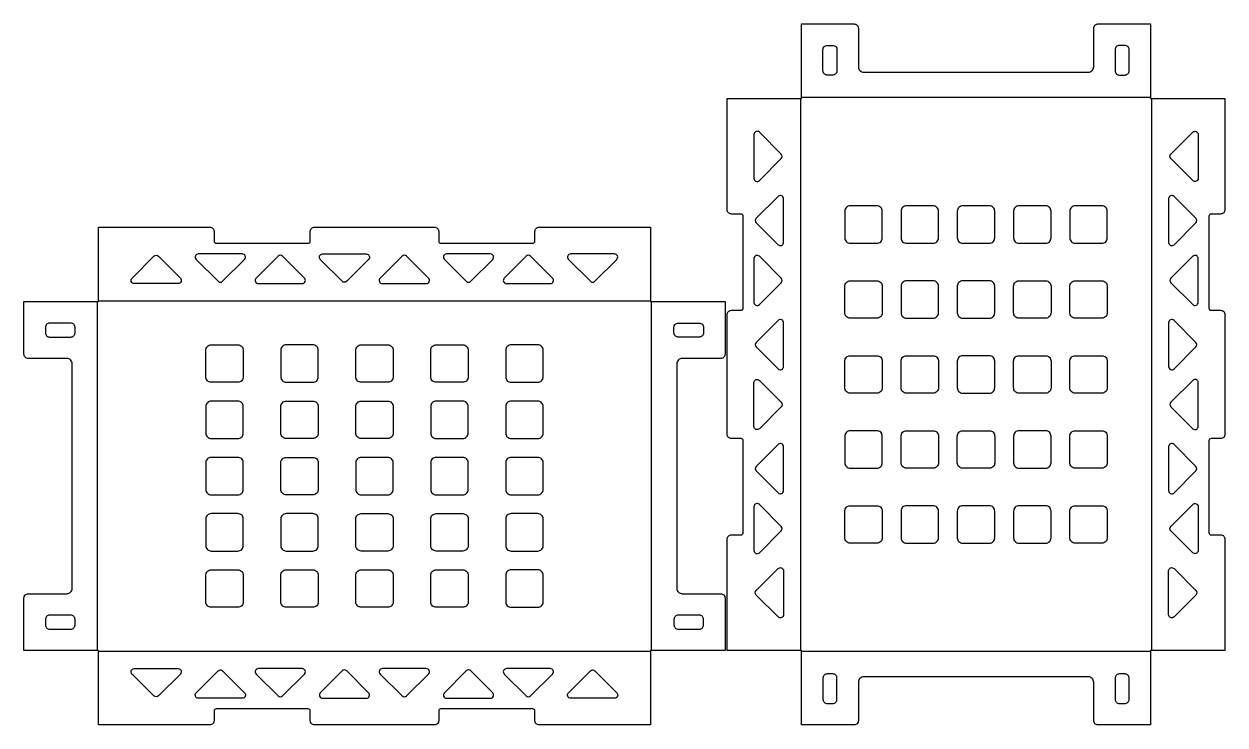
# Model space of a CAD drawing. Extents: x 8052 to 9174, y 13883 to 14538.
import ezdxf

# ---------------------------------------------------------------- set-up
doc = ezdxf.new("R2010")
doc.units = 0

# ---------------------------------------------------------------- blocks, each defined once
blk = doc.blocks.new('Part1879176381', base_point=(-327.7, -232.7))
at = {"layer": '1'}
for points in [[(327.7, 163.1), (327.7, 114, -0.414214), (323.7, 110), (287.7, 110, 0.414214), (282.7, 105), (282.7, -105, 0.414214), (287.7, -110), (323.7, -110, -0.414214), (327.7, -114), (327.7, -163.1), (258.1, -163.1), (258.1, -232.7), (154, -232.7, -0.414214), (150, -228.7), (150, -219.7, 0.414214), (148, -217.7), (62, -217.7, 0.414214), (60, -219.7), (60, -228.7, -0.414214), (56, -232.7), (-56, -232.7, -0.414214), (-60, -228.7), (-60, -219.7, 0.414214), (-62, -217.7), (-148, -217.7, 0.414214), (-150, -219.7), (-150, -228.7, -0.414214), (-154, -232.7), (-258.1, -232.7), (-258.1, -163.1), (-327.7, -163.1), (-327.7, -114, -0.414214), (-323.7, -110), (-287.7, -110, 0.414214), (-282.7, -105), (-282.7, 105, 0.414214), (-287.7, 110), (-323.7, 110, -0.414214), (-327.7, 114), (-327.7, 163.1), (-258.1, 163.1), (-258.1, 232.7), (-154, 232.7, -0.414214), (-150, 228.7), (-150, 219.7, 0.414214), (-148, 217.7), (-62, 217.7, 0.414214), (-60, 219.7), (-60, 228.7, -0.414214), (-56, 232.7), (56, 232.7, -0.414214), (60, 228.7), (60, 219.7, 0.414214), (62, 217.7), (148, 217.7, 0.414214), (150, 219.7), (150, 228.7, -0.414214), (154, 232.7), (258.1, 232.7), (258.1, 163.1)], [(-181.5, 185.1, -0.668179), (-183.6, 180), (-224.6, 180, -0.668179), (-226.7, 185.1), (-206.2, 205.6, -0.414214), (-202, 205.6)], [(-121.5, 202.6, 0.668179), (-123.6, 207.7), (-164.6, 207.7, 0.668179), (-166.7, 202.6), (-146.2, 182.1, 0.414214), (-142, 182.1)], [(-65.5, 185.1), (-86, 205.6, 0.414214), (-90.2, 205.6), (-110.7, 185.1, 0.668179), (-108.6, 180), (-67.6, 180, 0.668179)], [(-5.5, 202.6), (-26, 182.1, -0.414214), (-30.2, 182.1), (-50.7, 202.6, -0.668179), (-48.6, 207.7), (-7.6, 207.7, -0.668179)], [(50.5, 185.1), (30, 205.6, 0.414214), (25.8, 205.6), (5.3, 185.1, 0.668179), (7.4, 180), (48.4, 180, 0.668179)], [(110.5, 202.6, 0.668179), (108.4, 207.7), (67.4, 207.7, 0.668179), (65.3, 202.6), (85.8, 182.1, 0.414214), (90, 182.1)], [(166.5, 185.1), (146, 205.6, 0.414214), (141.8, 205.6), (121.3, 185.1, 0.668179), (123.4, 180), (164.4, 180, 0.668179)], [(226.5, 202.6, 0.668179), (224.4, 207.7), (183.4, 207.7, 0.668179), (181.3, 202.6), (201.8, 182.1, 0.414214), (206, 182.1)], [(-280, 139.1, 0.414214), (-284, 143.1), (-303.7, 143.1, 0.414214), (-307.7, 139.1), (-307.7, 134, 0.414214), (-303.7, 130), (-284, 130, 0.414214), (-280, 134)], [(307.7, 139.1), (307.7, 134, -0.414214), (303.7, 130), (284, 130, -0.414214), (280, 134), (280, 139.1, -0.414214), (284, 143.1), (303.7, 143.1, -0.414214)], [(-122.7, 117.7), (-122.7, 92.7, -0.414214), (-127.7, 87.7), (-152.7, 87.7, -0.414214), (-157.7, 92.7), (-157.7, 117.7, -0.414214), (-152.7, 122.7), (-127.7, 122.7, -0.414214)], [(-52.6, 117.7, 0.414214), (-57.6, 122.7), (-82.6, 122.7, 0.414214), (-87.6, 117.7), (-87.6, 92.7, 0.414214), (-82.6, 87.7), (-57.6, 87.7, 0.414214), (-52.6, 92.7)], [(17.5, 117.7), (17.5, 92.7, -0.414214), (12.5, 87.7), (-12.5, 87.7, -0.414214), (-17.5, 92.7), (-17.5, 117.7, -0.414214), (-12.5, 122.7), (12.5, 122.7, -0.414214)], [(87.6, 117.7), (87.6, 92.7, -0.414214), (82.6, 87.7), (57.6, 87.7, -0.414214), (52.6, 92.7), (52.6, 117.7, -0.414214), (57.6, 122.7), (82.6, 122.7, -0.414214)], [(157.7, 117.7, 0.414214), (152.7, 122.7), (127.7, 122.7, 0.414214), (122.7, 117.7), (122.7, 92.7, 0.414214), (127.7, 87.7), (152.7, 87.7, 0.414214), (157.7, 92.7)], [(-122.7, 65.1, 0.414214), (-127.7, 70.1), (-152.7, 70.1, 0.414214), (-157.7, 65.1), (-157.7, 40.1, 0.414214), (-152.7, 35.1), (-127.7, 35.1, 0.414214), (-122.7, 40.1)], [(-52.6, 65.1), (-52.6, 40.1, -0.414214), (-57.6, 35.1), (-82.6, 35.1, -0.414214), (-87.6, 40.1), (-87.6, 65.1, -0.414214), (-82.6, 70.1), (-57.6, 70.1, -0.414214)], [(17.5, 65.1), (17.5, 40.1, -0.414214), (12.5, 35.1), (-12.5, 35.1, -0.414214), (-17.5, 40.1), (-17.5, 65.1, -0.414214), (-12.5, 70.1), (12.5, 70.1, -0.414214)], [(87.6, 65.1, 0.414214), (82.6, 70.1), (57.6, 70.1, 0.414214), (52.6, 65.1), (52.6, 40.1, 0.414214), (57.6, 35.1), (82.6, 35.1, 0.414214), (87.6, 40.1)], [(157.7, 65.1, 0.414214), (152.7, 70.1), (127.7, 70.1, 0.414214), (122.7, 65.1), (122.7, 40.1, 0.414214), (127.7, 35.1), (152.7, 35.1, 0.414214), (157.7, 40.1)], [(-122.7, 12.5, 0.414214), (-127.7, 17.5), (-152.7, 17.5, 0.414214), (-157.7, 12.5), (-157.7, -12.5, 0.414214), (-152.7, -17.5), (-127.7, -17.5, 0.414214), (-122.7, -12.5)], [(-52.6, 12.5), (-52.6, -12.5, -0.414214), (-57.6, -17.5), (-82.6, -17.5, -0.414214), (-87.6, -12.5), (-87.6, 12.5, -0.414214), (-82.6, 17.5), (-57.6, 17.5, -0.414214)], [(17.5, 12.5, 0.414214), (12.5, 17.5), (-12.5, 17.5, 0.414214), (-17.5, 12.5), (-17.5, -12.5, 0.414214), (-12.5, -17.5), (12.5, -17.5, 0.414214), (17.5, -12.5)], [(87.6, 12.5, 0.414214), (82.6, 17.5), (57.6, 17.5, 0.414214), (52.6, 12.5), (52.6, -12.5, 0.414214), (57.6, -17.5), (82.6, -17.5, 0.414214), (87.6, -12.5)], [(157.7, 12.5, 0.414214), (152.7, 17.5), (127.7, 17.5, 0.414214), (122.7, 12.5), (122.7, -12.5, 0.414214), (127.7, -17.5), (152.7, -17.5, 0.414214), (157.7, -12.5)], [(-122.7, -40.1, 0.414214), (-127.7, -35.1), (-152.7, -35.1, 0.414214), (-157.7, -40.1), (-157.7, -65.1, 0.414214), (-152.7, -70.1), (-127.7, -70.1, 0.414214), (-122.7, -65.1)], [(-52.6, -40.1, 0.414214), (-57.6, -35.1), (-82.6, -35.1, 0.414214), (-87.6, -40.1), (-87.6, -65.1, 0.414214), (-82.6, -70.1), (-57.6, -70.1, 0.414214), (-52.6, -65.1)], [(17.5, -40.1), (17.5, -65.1, -0.414214), (12.5, -70.1), (-12.5, -70.1, -0.414214), (-17.5, -65.1), (-17.5, -40.1, -0.414214), (-12.5, -35.1), (12.5, -35.1, -0.414214)], [(87.6, -40.1), (87.6, -65.1, -0.414214), (82.6, -70.1), (57.6, -70.1, -0.414214), (52.6, -65.1), (52.6, -40.1, -0.414214), (57.6, -35.1), (82.6, -35.1, -0.414214)], [(157.7, -40.1, 0.414214), (152.7, -35.1), (127.7, -35.1, 0.414214), (122.7, -40.1), (122.7, -65.1, 0.414214), (127.7, -70.1), (152.7, -70.1, 0.414214), (157.7, -65.1)], [(-122.7, -92.7), (-122.7, -117.7, -0.414214), (-127.7, -122.7), (-152.7, -122.7, -0.414214), (-157.7, -117.7), (-157.7, -92.7, -0.414214), (-152.7, -87.7), (-127.7, -87.7, -0.414214)], [(-52.6, -92.7), (-52.6, -117.7, -0.414214), (-57.6, -122.7), (-82.6, -122.7, -0.414214), (-87.6, -117.7), (-87.6, -92.7, -0.414214), (-82.6, -87.7), (-57.6, -87.7, -0.414214)], [(17.5, -92.7), (17.5, -117.7, -0.414214), (12.5, -122.7), (-12.5, -122.7, -0.414214), (-17.5, -117.7), (-17.5, -92.7, -0.414214), (-12.5, -87.7), (12.5, -87.7, -0.414214)], [(87.6, -92.7), (87.6, -117.7, -0.414214), (82.6, -122.7), (57.6, -122.7, -0.414214), (52.6, -117.7), (52.6, -92.7, -0.414214), (57.6, -87.7), (82.6, -87.7, -0.414214)], [(157.7, -92.7, 0.414214), (152.7, -87.7), (127.7, -87.7, 0.414214), (122.7, -92.7), (122.7, -117.7, 0.414214), (127.7, -122.7), (152.7, -122.7, 0.414214), (157.7, -117.7)], [(-280, -134, 0.414214), (-284, -130), (-303.7, -130, 0.414214), (-307.7, -134), (-307.7, -139.1, 0.414214), (-303.7, -143.1), (-284, -143.1, 0.414214), (-280, -139.1)], [(307.7, -134, 0.414214), (303.7, -130), (284, -130, 0.414214), (280, -134), (280, -139.1, 0.414214), (284, -143.1), (303.7, -143.1, 0.414214), (307.7, -139.1)], [(-181.5, -185.1), (-202, -205.6, -0.414214), (-206.2, -205.6), (-226.7, -185.1, -0.668179), (-224.6, -180), (-183.6, -180, -0.668179)], [(-121.5, -202.6, -0.668179), (-123.6, -207.7), (-164.6, -207.7, -0.668179), (-166.7, -202.6), (-146.2, -182.1, -0.414214), (-142, -182.1)], [(-65.5, -185.1, 0.668179), (-67.6, -180), (-108.6, -180, 0.668179), (-110.7, -185.1), (-90.2, -205.6, 0.414214), (-86, -205.6)], [(-5.5, -202.6), (-26, -182.1, 0.414214), (-30.2, -182.1), (-50.7, -202.6, 0.668179), (-48.6, -207.7), (-7.6, -207.7, 0.668179)], [(50.5, -185.1, 0.668179), (48.4, -180), (7.4, -180, 0.668179), (5.3, -185.1), (25.8, -205.6, 0.414214), (30, -205.6)], [(110.5, -202.6), (90, -182.1, 0.414214), (85.8, -182.1), (65.3, -202.6, 0.668179), (67.4, -207.7), (108.4, -207.7, 0.668179)], [(166.5, -185.1, 0.668179), (164.4, -180), (123.4, -180, 0.668179), (121.3, -185.1), (141.8, -205.6, 0.414214), (146, -205.6)], [(226.5, -202.6, -0.668179), (224.4, -207.7), (183.4, -207.7, -0.668179), (181.3, -202.6), (201.8, -182.1, -0.414214), (206, -182.1)]]:
    blk.add_lwpolyline(points, format="xyb", close=True, dxfattribs=at)
at = {"layer": '2'}
for p, q in [((-258.9, -163.1), (-258.9, 163.1)), ((-258.1, 163.9), (258.1, 163.9)), ((258.9, -163.1), (258.9, 163.1)), ((258.1, -163.9), (-258.1, -163.9))]:
    blk.add_line(p, q, dxfattribs=at)
blk = doc.blocks.new('Part1278214584', base_point=(-327.7, -232.7))
at = {"layer": '1'}
for points in [[(327.7, 163.1), (327.7, 114, -0.414214), (323.7, 110), (287.7, 110, 0.414214), (282.7, 105), (282.7, -105, 0.414214), (287.7, -110), (323.7, -110, -0.414214), (327.7, -114), (327.7, -163.1), (258.1, -163.1), (258.1, -232.7), (154, -232.7, -0.414214), (150, -228.7), (150, -219.7, 0.414214), (148, -217.7), (62, -217.7, 0.414214), (60, -219.7), (60, -228.7, -0.414214), (56, -232.7), (-56, -232.7, -0.414214), (-60, -228.7), (-60, -219.7, 0.414214), (-62, -217.7), (-148, -217.7, 0.414214), (-150, -219.7), (-150, -228.7, -0.414214), (-154, -232.7), (-258.1, -232.7), (-258.1, -163.1), (-327.7, -163.1), (-327.7, -114, -0.414214), (-323.7, -110), (-287.7, -110, 0.414214), (-282.7, -105), (-282.7, 105, 0.414214), (-287.7, 110), (-323.7, 110, -0.414214), (-327.7, 114), (-327.7, 163.1), (-258.1, 163.1), (-258.1, 232.7), (-154, 232.7, -0.414214), (-150, 228.7), (-150, 219.7, 0.414214), (-148, 217.7), (-62, 217.7, 0.414214), (-60, 219.7), (-60, 228.7, -0.414214), (-56, 232.7), (56, 232.7, -0.414214), (60, 228.7), (60, 219.7, 0.414214), (62, 217.7), (148, 217.7, 0.414214), (150, 219.7), (150, 228.7, -0.414214), (154, 232.7), (258.1, 232.7), (258.1, 163.1)], [(-181.5, 185.1, -0.668179), (-183.6, 180), (-224.6, 180, -0.668179), (-226.7, 185.1), (-206.2, 205.6, -0.414214), (-202, 205.6)], [(-121.5, 202.6, 0.668179), (-123.6, 207.7), (-164.6, 207.7, 0.668179), (-166.7, 202.6), (-146.2, 182.1, 0.414214), (-142, 182.1)], [(-65.5, 185.1), (-86, 205.6, 0.414214), (-90.2, 205.6), (-110.7, 185.1, 0.668179), (-108.6, 180), (-67.6, 180, 0.668179)], [(-5.5, 202.6), (-26, 182.1, -0.414214), (-30.2, 182.1), (-50.7, 202.6, -0.668179), (-48.6, 207.7), (-7.6, 207.7, -0.668179)], [(50.5, 185.1), (30, 205.6, 0.414214), (25.8, 205.6), (5.3, 185.1, 0.668179), (7.4, 180), (48.4, 180, 0.668179)], [(110.5, 202.6, 0.668179), (108.4, 207.7), (67.4, 207.7, 0.668179), (65.3, 202.6), (85.8, 182.1, 0.414214), (90, 182.1)], [(166.5, 185.1), (146, 205.6, 0.414214), (141.8, 205.6), (121.3, 185.1, 0.668179), (123.4, 180), (164.4, 180, 0.668179)], [(226.5, 202.6, 0.668179), (224.4, 207.7), (183.4, 207.7, 0.668179), (181.3, 202.6), (201.8, 182.1, 0.414214), (206, 182.1)], [(-280, 139.1, 0.414214), (-284, 143.1), (-303.7, 143.1, 0.414214), (-307.7, 139.1), (-307.7, 134, 0.414214), (-303.7, 130), (-284, 130, 0.414214), (-280, 134)], [(307.7, 139.1), (307.7, 134, -0.414214), (303.7, 130), (284, 130, -0.414214), (280, 134), (280, 139.1, -0.414214), (284, 143.1), (303.7, 143.1, -0.414214)], [(-122.7, 117.7), (-122.7, 92.7, -0.414214), (-127.7, 87.7), (-152.7, 87.7, -0.414214), (-157.7, 92.7), (-157.7, 117.7, -0.414214), (-152.7, 122.7), (-127.7, 122.7, -0.414214)], [(-52.6, 117.7, 0.414214), (-57.6, 122.7), (-82.6, 122.7, 0.414214), (-87.6, 117.7), (-87.6, 92.7, 0.414214), (-82.6, 87.7), (-57.6, 87.7, 0.414214), (-52.6, 92.7)], [(17.5, 117.7), (17.5, 92.7, -0.414214), (12.5, 87.7), (-12.5, 87.7, -0.414214), (-17.5, 92.7), (-17.5, 117.7, -0.414214), (-12.5, 122.7), (12.5, 122.7, -0.414214)], [(87.6, 117.7), (87.6, 92.7, -0.414214), (82.6, 87.7), (57.6, 87.7, -0.414214), (52.6, 92.7), (52.6, 117.7, -0.414214), (57.6, 122.7), (82.6, 122.7, -0.414214)], [(157.7, 117.7, 0.414214), (152.7, 122.7), (127.7, 122.7, 0.414214), (122.7, 117.7), (122.7, 92.7, 0.414214), (127.7, 87.7), (152.7, 87.7, 0.414214), (157.7, 92.7)], [(-122.7, 65.1, 0.414214), (-127.7, 70.1), (-152.7, 70.1, 0.414214), (-157.7, 65.1), (-157.7, 40.1, 0.414214), (-152.7, 35.1), (-127.7, 35.1, 0.414214), (-122.7, 40.1)], [(-52.6, 65.1), (-52.6, 40.1, -0.414214), (-57.6, 35.1), (-82.6, 35.1, -0.414214), (-87.6, 40.1), (-87.6, 65.1, -0.414214), (-82.6, 70.1), (-57.6, 70.1, -0.414214)], [(17.5, 65.1), (17.5, 40.1, -0.414214), (12.5, 35.1), (-12.5, 35.1, -0.414214), (-17.5, 40.1), (-17.5, 65.1, -0.414214), (-12.5, 70.1), (12.5, 70.1, -0.414214)], [(87.6, 65.1, 0.414214), (82.6, 70.1), (57.6, 70.1, 0.414214), (52.6, 65.1), (52.6, 40.1, 0.414214), (57.6, 35.1), (82.6, 35.1, 0.414214), (87.6, 40.1)], [(157.7, 65.1, 0.414214), (152.7, 70.1), (127.7, 70.1, 0.414214), (122.7, 65.1), (122.7, 40.1, 0.414214), (127.7, 35.1), (152.7, 35.1, 0.414214), (157.7, 40.1)], [(-122.7, 12.5, 0.414214), (-127.7, 17.5), (-152.7, 17.5, 0.414214), (-157.7, 12.5), (-157.7, -12.5, 0.414214), (-152.7, -17.5), (-127.7, -17.5, 0.414214), (-122.7, -12.5)], [(-52.6, 12.5), (-52.6, -12.5, -0.414214), (-57.6, -17.5), (-82.6, -17.5, -0.414214), (-87.6, -12.5), (-87.6, 12.5, -0.414214), (-82.6, 17.5), (-57.6, 17.5, -0.414214)], [(17.5, 12.5, 0.414214), (12.5, 17.5), (-12.5, 17.5, 0.414214), (-17.5, 12.5), (-17.5, -12.5, 0.414214), (-12.5, -17.5), (12.5, -17.5, 0.414214), (17.5, -12.5)], [(87.6, 12.5, 0.414214), (82.6, 17.5), (57.6, 17.5, 0.414214), (52.6, 12.5), (52.6, -12.5, 0.414214), (57.6, -17.5), (82.6, -17.5, 0.414214), (87.6, -12.5)], [(157.7, 12.5, 0.414214), (152.7, 17.5), (127.7, 17.5, 0.414214), (122.7, 12.5), (122.7, -12.5, 0.414214), (127.7, -17.5), (152.7, -17.5, 0.414214), (157.7, -12.5)], [(-122.7, -40.1, 0.414214), (-127.7, -35.1), (-152.7, -35.1, 0.414214), (-157.7, -40.1), (-157.7, -65.1, 0.414214), (-152.7, -70.1), (-127.7, -70.1, 0.414214), (-122.7, -65.1)], [(-52.6, -40.1, 0.414214), (-57.6, -35.1), (-82.6, -35.1, 0.414214), (-87.6, -40.1), (-87.6, -65.1, 0.414214), (-82.6, -70.1), (-57.6, -70.1, 0.414214), (-52.6, -65.1)], [(17.5, -40.1), (17.5, -65.1, -0.414214), (12.5, -70.1), (-12.5, -70.1, -0.414214), (-17.5, -65.1), (-17.5, -40.1, -0.414214), (-12.5, -35.1), (12.5, -35.1, -0.414214)], [(87.6, -40.1), (87.6, -65.1, -0.414214), (82.6, -70.1), (57.6, -70.1, -0.414214), (52.6, -65.1), (52.6, -40.1, -0.414214), (57.6, -35.1), (82.6, -35.1, -0.414214)], [(157.7, -40.1, 0.414214), (152.7, -35.1), (127.7, -35.1, 0.414214), (122.7, -40.1), (122.7, -65.1, 0.414214), (127.7, -70.1), (152.7, -70.1, 0.414214), (157.7, -65.1)], [(-122.7, -92.7), (-122.7, -117.7, -0.414214), (-127.7, -122.7), (-152.7, -122.7, -0.414214), (-157.7, -117.7), (-157.7, -92.7, -0.414214), (-152.7, -87.7), (-127.7, -87.7, -0.414214)], [(-52.6, -92.7), (-52.6, -117.7, -0.414214), (-57.6, -122.7), (-82.6, -122.7, -0.414214), (-87.6, -117.7), (-87.6, -92.7, -0.414214), (-82.6, -87.7), (-57.6, -87.7, -0.414214)], [(17.5, -92.7), (17.5, -117.7, -0.414214), (12.5, -122.7), (-12.5, -122.7, -0.414214), (-17.5, -117.7), (-17.5, -92.7, -0.414214), (-12.5, -87.7), (12.5, -87.7, -0.414214)], [(87.6, -92.7), (87.6, -117.7, -0.414214), (82.6, -122.7), (57.6, -122.7, -0.414214), (52.6, -117.7), (52.6, -92.7, -0.414214), (57.6, -87.7), (82.6, -87.7, -0.414214)], [(157.7, -92.7, 0.414214), (152.7, -87.7), (127.7, -87.7, 0.414214), (122.7, -92.7), (122.7, -117.7, 0.414214), (127.7, -122.7), (152.7, -122.7, 0.414214), (157.7, -117.7)], [(-280, -134, 0.414214), (-284, -130), (-303.7, -130, 0.414214), (-307.7, -134), (-307.7, -139.1, 0.414214), (-303.7, -143.1), (-284, -143.1, 0.414214), (-280, -139.1)], [(307.7, -134, 0.414214), (303.7, -130), (284, -130, 0.414214), (280, -134), (280, -139.1, 0.414214), (284, -143.1), (303.7, -143.1, 0.414214), (307.7, -139.1)], [(-181.5, -185.1), (-202, -205.6, -0.414214), (-206.2, -205.6), (-226.7, -185.1, -0.668179), (-224.6, -180), (-183.6, -180, -0.668179)], [(-121.5, -202.6, -0.668179), (-123.6, -207.7), (-164.6, -207.7, -0.668179), (-166.7, -202.6), (-146.2, -182.1, -0.414214), (-142, -182.1)], [(-65.5, -185.1, 0.668179), (-67.6, -180), (-108.6, -180, 0.668179), (-110.7, -185.1), (-90.2, -205.6, 0.414214), (-86, -205.6)], [(-5.5, -202.6), (-26, -182.1, 0.414214), (-30.2, -182.1), (-50.7, -202.6, 0.668179), (-48.6, -207.7), (-7.6, -207.7, 0.668179)], [(50.5, -185.1, 0.668179), (48.4, -180), (7.4, -180, 0.668179), (5.3, -185.1), (25.8, -205.6, 0.414214), (30, -205.6)], [(110.5, -202.6), (90, -182.1, 0.414214), (85.8, -182.1), (65.3, -202.6, 0.668179), (67.4, -207.7), (108.4, -207.7, 0.668179)], [(166.5, -185.1, 0.668179), (164.4, -180), (123.4, -180, 0.668179), (121.3, -185.1), (141.8, -205.6, 0.414214), (146, -205.6)], [(226.5, -202.6, -0.668179), (224.4, -207.7), (183.4, -207.7, -0.668179), (181.3, -202.6), (201.8, -182.1, -0.414214), (206, -182.1)]]:
    blk.add_lwpolyline(points, format="xyb", close=True, dxfattribs=at)
at = {"layer": '2'}
for p, q in [((-258.9, -163.1), (-258.9, 163.1)), ((-258.1, 163.9), (258.1, 163.9)), ((258.9, -163.1), (258.9, 163.1)), ((258.1, -163.9), (-258.1, -163.9))]:
    blk.add_line(p, q, dxfattribs=at)

msp = doc.modelspace()

# ---------------------------------------------------------------- block references
at = {"layer": '1', "rotation": 90.0000001836389}
msp.add_blockref('Part1278214584', (9174.3, 13883.1), dxfattribs=at)
at = {"layer": '1'}
msp.add_blockref('Part1879176381', (8051.5, 13883.1), dxfattribs=at)

doc.saveas('drawing.dxf')
